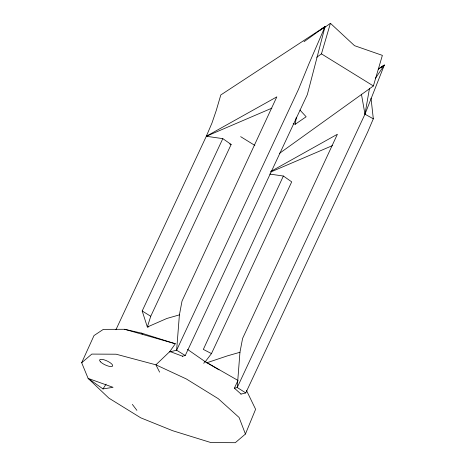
<?xml version="1.0" encoding="UTF-8"?>
<svg xmlns="http://www.w3.org/2000/svg" width="466" height="466" viewBox="0 0 466 466"><rect width="100%" height="100%" fill="white"/><g stroke="black" fill="none" stroke-linecap="round" stroke-linejoin="round"><path stroke-width="0.7" d="M270.682 171.535L337.39 134.255L242.588 338.444L239.955 352.273L237.223 387.52L245.798 392.914L367.657 132.076L373.318 118.813L371.023 98.198M207.696 136.724L206.316 136.27L276.827 96.864L182.031 301.048L179.398 314.876L176.631 350.211L185.241 355.529L307.333 94.604L325.047 26.609L220.808 94.953L216.265 110.442L211.978 123.007L206.316 136.27L115.929 329.742M293.172 123.706L295.258 124.247L296.312 117.228M234.41 388.219L237.223 387.52L364.971 114.199L369.509 88.231M316.717 57.271L321.447 53.875L330.423 23.3L354.533 45.68L382.37 55.378L373.388 85.954L279.367 153.454M271.847 108.17L206.316 136.27L222.812 138.635L231.148 144.472L150.745 316.286L147.338 327.015L148.782 326.852M373.318 118.813L364.971 114.199L384.328 65.071L378.235 69.055M81.672 362.74L91.802 354.09L116.139 354.212L155.918 364.826L169.869 351.486L175.303 343.762L141.652 333.155L124.649 329.287L103.353 329.363L94.016 335.549L81.672 362.74L88.121 378.398L108.858 398.115L140.784 417.839L172.711 430.73L210.952 442.578L235.295 442.7L245.425 434.05L255.607 409.282L246.473 390.415M283.369 176.026L203.333 349.418L211.471 353.589L291.704 181.862L283.369 176.026L269.738 174.074M179.398 314.876L166.869 318.464L147.338 327.015L142.188 310.979L222.812 138.635M203.782 363.346L204.854 361.465L187.489 349.36M102.992 388.924L113.046 387.322L88.121 378.398L102.992 388.924L106.097 384.135M375.421 78.364L384.328 65.071L378.363 69.108M324.22 27.791L325.047 26.609L304.013 41.713M205.78 361.034L211.471 353.589M320.439 30.162L325.047 26.609L308.958 63.772L298.49 89.367L176.631 350.211L169.601 351.952M381.45 67.285L384.328 65.071M323.328 28.397L330.423 23.3M295.258 124.247L306.15 116.762L299.929 110.04M270.886 171.948L332.439 145.608M206.636 362.845L227.425 355.861L239.955 352.273M182.427 356.222L185.241 355.529M240.875 394.131L245.798 392.914M124.649 329.287L175.303 343.762M229.767 144.011L231.148 144.472M169.869 351.486L182.719 356.274M219.049 369.853L204.854 361.465L237.986 380.448L234.381 388.178L241.027 394.05M321.447 53.875L373.388 85.954M240.654 136.655L254.879 145.439M142.188 310.979L150.745 316.286M141.652 333.155L142.777 334.023M132.344 404.395L136.888 410.348M159.605 372.136L155.918 364.826L186.313 378.951L218.239 398.669L239.075 417.454L245.425 434.05M361.424 94.184L364.971 114.199M100.51 361.843A7.171 2.19 25 0 0 111.881 366.486A7.171 2.19 25 0 0 106.062 360.515A7.171 2.19 25 0 0 100.51 361.843"/></g></svg>
